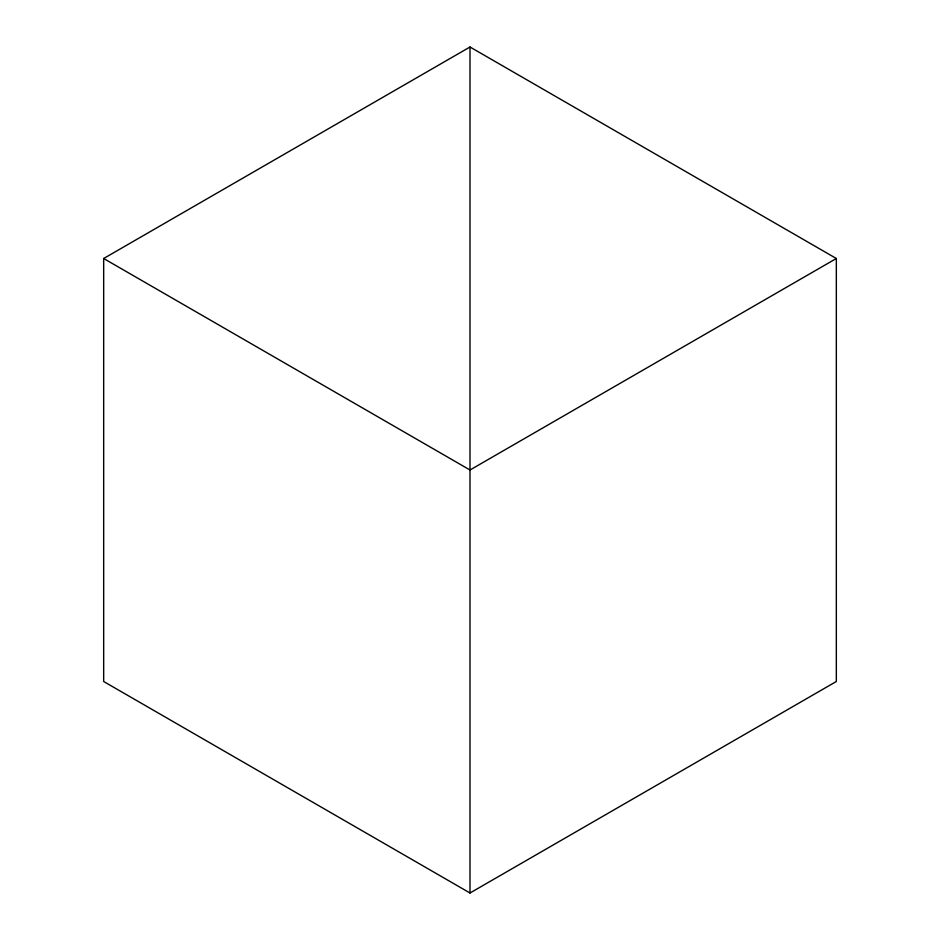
<?xml version="1.0" encoding="UTF-8"?>
<svg xmlns="http://www.w3.org/2000/svg" width="940" height="940" viewBox="0 0 940 940"><rect width="100%" height="100%" fill="white"/><g stroke="black" fill="none" stroke-linecap="round" stroke-linejoin="round"><path stroke-width="1.41" d="M103.67 258.5L470 47L836.33 258.5L836.33 681.5L470 893L103.67 681.5L103.67 258.5L470 470L836.33 258.5M470 47L470 893"/></g></svg>
